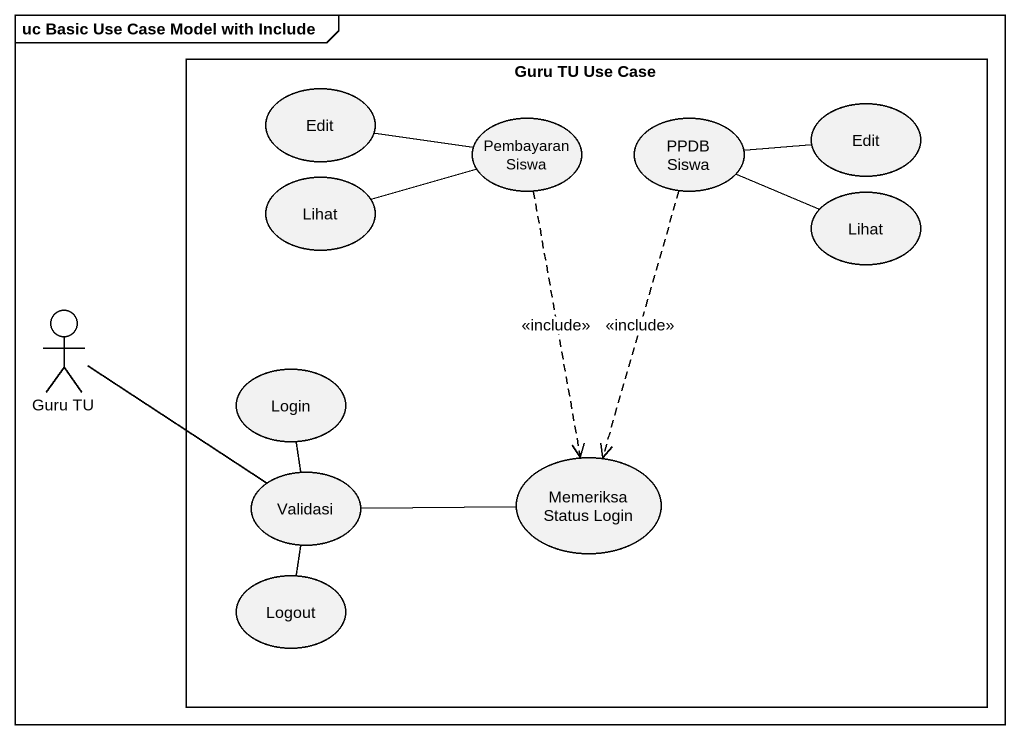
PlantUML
@startuml
mainframe uc Basic Use Case Model with Include
rectangle "Guru TU Use Case" as Guru_TU_Use_Case {
  usecase Edit
  usecase "Edit" as Edit_2
  usecase Lihat
  usecase "Pembayaran Siswa" as Pembayaran_Siswa
  usecase "PPDB Siswa" as PPDB_Siswa
  usecase "Lihat" as Lihat_2
  usecase Login
  usecase Validasi
  usecase "Memeriksa Status Login" as Memeriksa_Status_Login
  usecase Logout
}
actor "Guru TU" as Guru_TU
Edit_2 -left- PPDB_Siswa
Lihat -right- Pembayaran_Siswa
Pembayaran_Siswa -left- Edit
Pembayaran_Siswa ..> Memeriksa_Status_Login : <<include>>
PPDB_Siswa ..> Memeriksa_Status_Login : <<include>>
Lihat_2 -left- PPDB_Siswa
Guru_TU -right- Validasi
Login -- Validasi
Validasi -right- Memeriksa_Status_Login
Logout -up- Validasi
@enduml
